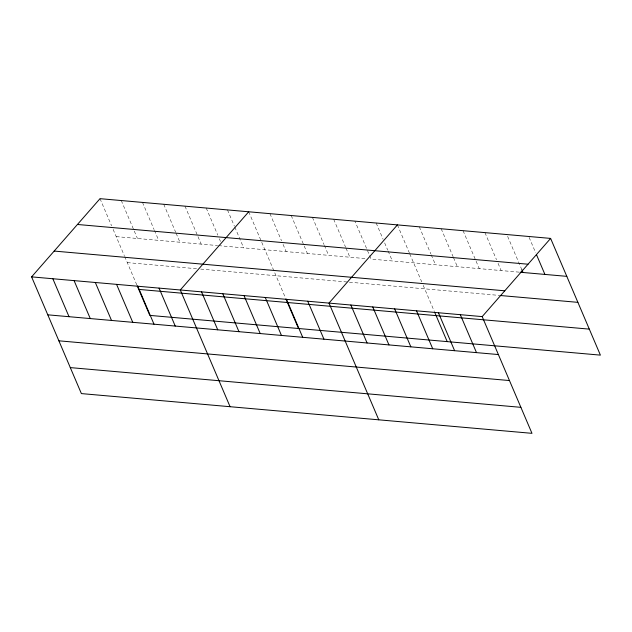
<?xml version="1.0" encoding="UTF-8"?>
<svg xmlns="http://www.w3.org/2000/svg" width="632" height="632" viewBox="0 0 632 632"><rect width="100%" height="100%" fill="white"/><g stroke="black" fill="none" stroke-linecap="round" stroke-linejoin="round"><path stroke-width="0.47" stroke-dasharray="3.16 2.37" d="M116.209 236.621L217.59 245.564M218.553 245.643L366.284 258.67M519.22 272.155L371.118 259.096L354.931 221.153M127.293 262.612L196.813 268.742M200.676 269.082L498.909 295.381M529.11 237.379L535.667 252.737M507.614 236.352L521.874 269.785M484.957 232.615L496.515 259.72M498.063 263.339L501.144 270.567M463.074 230.688L479.254 268.632M441.183 228.752L453.128 256.766M453.515 257.666L457.371 266.704M419.3 226.825L430.858 253.93M431.245 254.838L435.488 264.776M397.41 224.897L409.362 252.903M409.741 253.811L421.734 281.904M423.211 285.372L434.208 311.157M376.174 223.025L383.111 239.283M384.651 242.901L387.732 250.13M388.119 251.03L392.353 260.969M333.688 219.28L345.633 247.286M346.02 248.186L349.875 257.224M312.445 217.4L324.003 244.513M324.39 245.413L328.632 255.352M291.202 215.528L307.389 253.479M269.959 213.655L281.524 240.76M283.065 244.379L286.146 251.607M248.716 211.783L285.514 298.043M227.473 209.911L234.409 226.177M234.796 227.078L243.66 247.863M206.23 208.039L217.795 235.143M219.336 238.754L220.489 241.471M184.986 206.166L201.174 244.11M163.751 204.294L175.696 232.3M176.083 233.2L179.93 242.238M142.508 202.422L154.066 229.527M154.453 230.427L158.695 240.365M121.265 200.542L137.452 238.493M100.022 198.669L111.58 225.774M113.12 229.392L124.338 255.683M124.709 256.553L136.812 284.929"/><path stroke-width="0.95" d="M31.6 276.871L482.192 316.608L531.978 433.331L81.386 393.594L31.6 276.871L100.022 198.669L550.614 238.406L600.4 355.129L149.808 315.392L137.191 285.822M248.716 211.783L180.294 289.985L230.08 406.708M397.41 224.897L328.995 303.099L378.781 419.822M482.192 316.608L550.614 238.406M77.444 224.478L528.036 264.216M520.176 272.242L566.801 276.35M54.178 251.07L504.771 290.799M499.857 295.468L577.885 302.349M138.716 289.393L589.308 329.13M47.787 314.823L498.379 354.56M58.871 340.814L509.471 380.551M70.294 367.603L520.894 407.332M536.434 254.546L544.918 274.422M521.874 269.785L523.027 272.495M460.309 314.681L476.496 352.624M438.426 312.745L454.606 350.697M434.587 312.05L447.195 341.612M416.535 310.818L432.723 348.769M394.652 308.89L410.839 346.834M372.762 306.962L388.949 344.906M350.878 305.027L367.066 342.978M307.752 301.227L323.94 339.171M286.509 299.355L302.696 337.298M285.893 298.936L298.502 328.506M265.266 297.482L281.453 335.426M244.023 295.61L260.21 333.554M222.78 293.73L238.967 331.682M201.537 291.858L217.724 329.809M159.051 288.113L175.238 326.065M137.808 286.241L153.995 324.192M116.572 284.368L132.752 322.312M95.329 282.496L111.516 320.44M74.086 280.624L90.273 318.567M52.843 278.752L69.03 316.695"/></g></svg>
